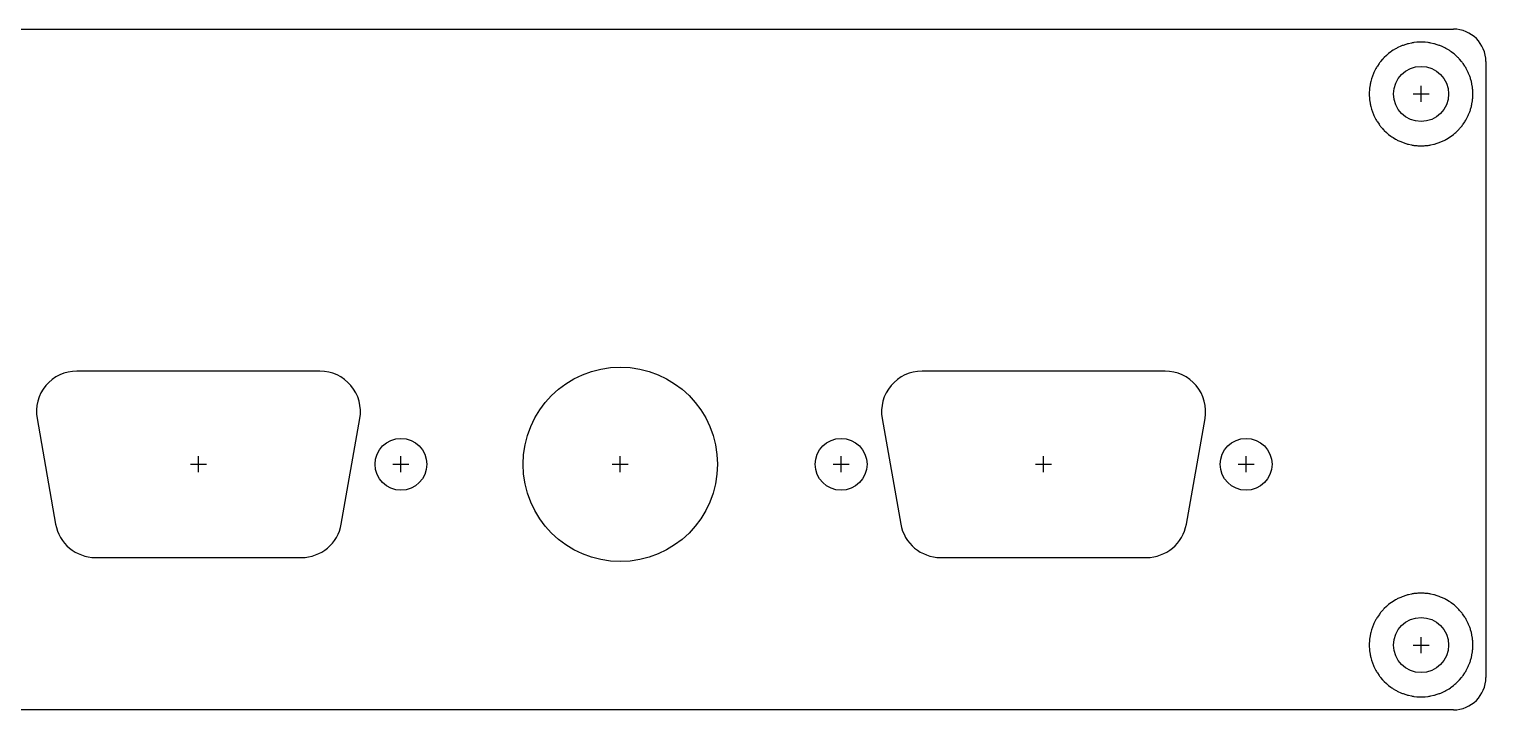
# Model space of a CAD drawing. Header units: millimetres. Extents: x 0 to 164, y 0 to 42.
# Drawn here: x 74.1 to 164, y 0 to 42 of the extents above; entities that cross this region are included whole.
import ezdxf

# ---------------------------------------------------------------- set-up
doc = ezdxf.new("R2010")
doc.units = ezdxf.units.MM
doc.layers.add('Bezugspunkte', color=1, linetype='CONTINUOUS')
doc.layers.add('Kontur', color=7, linetype='CONTINUOUS')

msp = doc.modelspace()

# ---------------------------------------------------------------- linework, layer by layer
at = {"layer": 'Bezugspunkte', "color": 1, "linetype": 'CONTINUOUS'}
for p, q in [((159.507, 38), (160.493, 38)), ((160, 37.507), (160, 38.493)), ((84.53, 14.657), (84.53, 15.643)), ((84.53, 14.657), (84.53, 15.643)), ((97.03, 14.657), (97.03, 15.643)), ((110.57, 14.657), (110.57, 15.643)), ((124.2, 14.657), (124.2, 15.643)), ((136.7, 14.657), (136.7, 15.643)), ((136.7, 14.657), (136.7, 15.643)), ((149.2, 14.657), (149.2, 15.643)), ((84.037, 15.15), (85.023, 15.15)), ((84.037, 15.15), (85.023, 15.15)), ((96.537, 15.15), (97.523, 15.15)), ((110.077, 15.15), (111.063, 15.15)), ((123.707, 15.15), (124.693, 15.15)), ((136.207, 15.15), (137.193, 15.15)), ((136.207, 15.15), (137.193, 15.15)), ((148.707, 15.15), (149.693, 15.15)), ((159.507, 4), (160.493, 4)), ((160, 3.507), (160, 4.493))]:
    msp.add_line(p, q, dxfattribs=at)
at = {"layer": 'Kontur', "color": 7, "linetype": 'CONTINUOUS'}
for p, q in [((2, 42), (162, 42)), ((157.995, 40.493), (157.952, 40.459)), ((157.995, 40.493), (157.952, 40.459)), ((158.142, 40.604), (157.995, 40.493)), ((158.142, 40.604), (157.995, 40.493)), ((158.181, 40.633), (158.142, 40.604)), ((158.181, 40.633), (158.142, 40.604)), ((158.273, 40.693), (158.181, 40.633)), ((158.273, 40.693), (158.181, 40.633)), ((158.431, 40.788), (158.273, 40.693)), ((158.431, 40.788), (158.273, 40.693)), ((158.478, 40.815), (158.431, 40.788)), ((158.478, 40.815), (158.431, 40.788)), ((158.527, 40.84), (158.478, 40.815)), ((158.527, 40.84), (158.478, 40.815)), ((158.576, 40.864), (158.527, 40.84)), ((158.576, 40.864), (158.527, 40.84)), ((158.743, 40.941), (158.576, 40.864)), ((158.743, 40.941), (158.576, 40.864)), ((158.787, 40.961), (158.743, 40.941)), ((158.787, 40.961), (158.743, 40.941)), ((158.838, 40.981), (158.787, 40.961)), ((158.838, 40.981), (158.787, 40.961)), ((158.889, 41), (158.838, 40.981)), ((158.889, 41), (158.838, 40.981)), ((159.063, 41.059), (158.889, 41)), ((159.063, 41.059), (158.889, 41)), ((159.114, 41.075), (159.063, 41.059)), ((159.114, 41.075), (159.063, 41.059)), ((159.166, 41.089), (159.114, 41.075)), ((159.166, 41.089), (159.114, 41.075)), ((159.22, 41.102), (159.166, 41.089)), ((159.22, 41.102), (159.166, 41.089)), ((159.4, 41.142), (159.22, 41.102)), ((159.4, 41.142), (159.22, 41.102)), ((159.454, 41.153), (159.4, 41.142)), ((159.454, 41.153), (159.4, 41.142)), ((159.508, 41.162), (159.454, 41.153)), ((159.508, 41.162), (159.454, 41.153)), ((159.562, 41.169), (159.508, 41.162)), ((159.562, 41.169), (159.508, 41.162)), ((159.745, 41.189), (159.562, 41.169)), ((159.745, 41.189), (159.562, 41.169)), ((159.799, 41.194), (159.745, 41.189)), ((159.799, 41.194), (159.745, 41.189)), ((159.853, 41.197), (159.799, 41.194)), ((159.853, 41.197), (159.799, 41.194)), ((159.908, 41.198), (159.853, 41.197)), ((159.908, 41.198), (159.853, 41.197)), ((160.092, 41.198), (159.908, 41.198)), ((160.092, 41.198), (159.908, 41.198)), ((160.146, 41.197), (160.092, 41.198)), ((160.146, 41.197), (160.092, 41.198)), ((160.2, 41.194), (160.146, 41.197)), ((160.2, 41.194), (160.146, 41.197)), ((160.255, 41.189), (160.2, 41.194)), ((160.255, 41.189), (160.2, 41.194)), ((160.438, 41.169), (160.255, 41.189)), ((160.438, 41.169), (160.255, 41.189)), ((160.493, 41.162), (160.438, 41.169)), ((160.493, 41.162), (160.438, 41.169)), ((160.547, 41.153), (160.493, 41.162)), ((160.547, 41.153), (160.493, 41.162)), ((160.6, 41.142), (160.547, 41.153)), ((160.6, 41.142), (160.547, 41.153)), ((160.78, 41.102), (160.6, 41.142)), ((160.78, 41.102), (160.6, 41.142)), ((160.832, 41.09), (160.78, 41.102)), ((160.832, 41.09), (160.78, 41.102)), ((160.885, 41.075), (160.832, 41.09)), ((160.885, 41.075), (160.832, 41.09)), ((160.937, 41.059), (160.885, 41.075)), ((160.937, 41.059), (160.885, 41.075)), ((161.111, 41), (160.937, 41.059)), ((161.111, 41), (160.937, 41.059)), ((161.156, 40.983), (161.111, 41)), ((161.156, 40.983), (161.111, 41)), ((161.207, 40.963), (161.156, 40.983)), ((161.207, 40.963), (161.156, 40.983)), ((161.257, 40.941), (161.207, 40.963)), ((161.257, 40.941), (161.207, 40.963)), ((161.424, 40.864), (161.257, 40.941)), ((161.424, 40.864), (161.257, 40.941)), ((161.473, 40.84), (161.424, 40.864)), ((161.473, 40.84), (161.424, 40.864)), ((161.521, 40.815), (161.473, 40.84)), ((161.521, 40.815), (161.473, 40.84)), ((161.569, 40.788), (161.521, 40.815)), ((161.569, 40.788), (161.521, 40.815)), ((161.727, 40.693), (161.569, 40.788)), ((161.727, 40.693), (161.569, 40.788)), ((161.768, 40.667), (161.727, 40.693)), ((161.768, 40.667), (161.727, 40.693)), ((161.814, 40.636), (161.768, 40.667)), ((161.814, 40.636), (161.768, 40.667)), ((161.858, 40.604), (161.814, 40.636)), ((161.858, 40.604), (161.814, 40.636)), ((162.005, 40.493), (161.858, 40.604)), ((162.005, 40.493), (161.858, 40.604)), ((162.055, 40.454), (162.005, 40.493)), ((162.055, 40.454), (162.005, 40.493)), ((157.218, 39.579), (157.132, 39.417)), ((157.218, 39.579), (157.132, 39.417)), ((157.244, 39.626), (157.218, 39.579)), ((157.244, 39.626), (157.218, 39.579)), ((157.273, 39.673), (157.244, 39.626)), ((157.273, 39.673), (157.244, 39.626)), ((157.302, 39.719), (157.273, 39.673)), ((157.302, 39.719), (157.273, 39.673)), ((157.406, 39.872), (157.302, 39.719)), ((157.406, 39.872), (157.302, 39.719)), ((157.436, 39.914), (157.406, 39.872)), ((157.436, 39.914), (157.406, 39.872)), ((157.469, 39.958), (157.436, 39.914)), ((157.469, 39.958), (157.436, 39.914)), ((157.504, 40), (157.469, 39.958)), ((157.504, 40), (157.469, 39.958)), ((157.623, 40.14), (157.504, 40)), ((157.623, 40.14), (157.504, 40)), ((157.654, 40.175), (157.623, 40.14)), ((157.654, 40.175), (157.623, 40.14)), ((157.691, 40.215), (157.654, 40.175)), ((157.691, 40.215), (157.654, 40.175)), ((157.73, 40.254), (157.691, 40.215)), ((157.73, 40.254), (157.691, 40.215)), ((157.863, 40.381), (157.73, 40.254)), ((157.863, 40.381), (157.73, 40.254)), ((157.91, 40.424), (157.863, 40.381)), ((157.91, 40.424), (157.863, 40.381)), ((157.952, 40.459), (157.91, 40.424)), ((157.952, 40.459), (157.91, 40.424)), ((162.097, 40.418), (162.055, 40.454)), ((162.097, 40.418), (162.055, 40.454)), ((162.137, 40.381), (162.097, 40.418)), ((162.137, 40.381), (162.097, 40.418)), ((162.27, 40.254), (162.137, 40.381)), ((162.27, 40.254), (162.137, 40.381)), ((162.303, 40.221), (162.27, 40.254)), ((162.303, 40.221), (162.27, 40.254)), ((162.341, 40.182), (162.303, 40.221)), ((162.341, 40.182), (162.303, 40.221)), ((162.377, 40.14), (162.341, 40.182)), ((162.377, 40.14), (162.341, 40.182)), ((162.496, 40), (162.377, 40.14)), ((162.496, 40), (162.377, 40.14)), ((162.529, 39.961), (162.496, 40)), ((162.529, 39.961), (162.496, 40)), ((162.562, 39.917), (162.529, 39.961)), ((162.562, 39.917), (162.529, 39.961)), ((162.594, 39.872), (162.562, 39.917)), ((162.594, 39.872), (162.562, 39.917)), ((162.698, 39.719), (162.594, 39.872)), ((162.698, 39.719), (162.594, 39.872)), ((162.727, 39.674), (162.698, 39.719)), ((162.727, 39.674), (162.698, 39.719)), ((162.755, 39.627), (162.727, 39.674)), ((162.755, 39.627), (162.727, 39.674)), ((162.782, 39.579), (162.755, 39.627)), ((162.782, 39.579), (162.755, 39.627)), ((162.868, 39.417), (162.782, 39.579)), ((162.868, 39.417), (162.782, 39.579)), ((164, 40), (164, 2)), ((156.88, 38.71), (156.869, 38.657)), ((156.88, 38.71), (156.869, 38.657)), ((156.894, 38.763), (156.88, 38.71)), ((156.894, 38.763), (156.88, 38.71)), ((156.943, 38.941), (156.894, 38.763)), ((156.943, 38.941), (156.894, 38.763)), ((156.958, 38.994), (156.943, 38.941)), ((156.958, 38.994), (156.943, 38.941)), ((156.976, 39.046), (156.958, 38.994)), ((156.976, 39.046), (156.958, 38.994)), ((156.995, 39.097), (156.976, 39.046)), ((156.995, 39.097), (156.976, 39.046)), ((157.063, 39.268), (156.995, 39.097)), ((157.063, 39.268), (156.995, 39.097)), ((157.084, 39.319), (157.063, 39.268)), ((157.084, 39.319), (157.063, 39.268)), ((157.107, 39.368), (157.084, 39.319)), ((157.107, 39.368), (157.084, 39.319)), ((157.132, 39.417), (157.107, 39.368)), ((157.132, 39.417), (157.107, 39.368)), ((162.893, 39.368), (162.868, 39.417)), ((162.893, 39.368), (162.868, 39.417)), ((162.916, 39.319), (162.893, 39.368)), ((162.916, 39.319), (162.893, 39.368)), ((162.937, 39.268), (162.916, 39.319)), ((162.937, 39.268), (162.916, 39.319)), ((163.005, 39.097), (162.937, 39.268)), ((163.005, 39.097), (162.937, 39.268)), ((163.024, 39.046), (163.005, 39.097)), ((163.024, 39.046), (163.005, 39.097)), ((163.042, 38.994), (163.024, 39.046)), ((163.042, 38.994), (163.024, 39.046)), ((163.057, 38.941), (163.042, 38.994)), ((163.057, 38.941), (163.042, 38.994)), ((163.106, 38.763), (163.057, 38.941)), ((163.106, 38.763), (163.057, 38.941)), ((163.118, 38.718), (163.106, 38.763)), ((163.118, 38.718), (163.106, 38.763)), ((163.13, 38.664), (163.118, 38.718)), ((163.13, 38.664), (163.118, 38.718)), ((156.802, 38.081), (156.8, 38.027)), ((156.802, 38.081), (156.8, 38.027)), ((156.8, 38.027), (156.8, 37.972)), ((156.8, 38.027), (156.8, 37.972)), ((156.8, 37.972), (156.802, 37.919)), ((156.8, 37.972), (156.802, 37.919)), ((156.812, 38.265), (156.802, 38.081)), ((156.812, 38.265), (156.802, 38.081)), ((156.802, 37.919), (156.812, 37.735)), ((156.802, 37.919), (156.812, 37.735)), ((156.816, 38.321), (156.812, 38.265)), ((156.816, 38.321), (156.812, 38.265)), ((156.822, 38.375), (156.816, 38.321)), ((156.822, 38.375), (156.816, 38.321)), ((156.83, 38.429), (156.822, 38.375)), ((156.83, 38.429), (156.822, 38.375)), ((156.86, 38.61), (156.83, 38.429)), ((156.86, 38.61), (156.83, 38.429)), ((156.869, 38.657), (156.86, 38.61)), ((156.869, 38.657), (156.86, 38.61)), ((163.14, 38.61), (163.13, 38.664)), ((163.14, 38.61), (163.13, 38.664)), ((163.17, 38.429), (163.14, 38.61)), ((163.17, 38.429), (163.14, 38.61)), ((163.178, 38.374), (163.17, 38.429)), ((163.178, 38.374), (163.17, 38.429)), ((163.184, 38.32), (163.178, 38.374)), ((163.184, 38.32), (163.178, 38.374)), ((163.188, 38.265), (163.184, 38.32)), ((163.188, 38.265), (163.184, 38.32)), ((163.198, 38.081), (163.188, 38.265)), ((163.198, 38.081), (163.188, 38.265)), ((163.188, 37.735), (163.198, 37.919)), ((163.188, 37.735), (163.198, 37.919)), ((163.2, 38.028), (163.198, 38.081)), ((163.2, 38.028), (163.198, 38.081)), ((163.198, 37.919), (163.2, 37.973)), ((163.198, 37.919), (163.2, 37.973)), ((163.2, 37.973), (163.2, 38.028)), ((163.2, 37.973), (163.2, 38.028)), ((156.812, 37.735), (156.816, 37.68)), ((156.812, 37.735), (156.816, 37.68)), ((156.816, 37.68), (156.822, 37.626)), ((156.816, 37.68), (156.822, 37.626)), ((156.822, 37.626), (156.83, 37.571)), ((156.822, 37.626), (156.83, 37.571)), ((156.83, 37.571), (156.86, 37.39)), ((156.83, 37.571), (156.86, 37.39)), ((156.86, 37.39), (156.87, 37.336)), ((156.86, 37.39), (156.87, 37.336)), ((156.87, 37.336), (156.882, 37.282)), ((156.87, 37.336), (156.882, 37.282)), ((156.882, 37.282), (156.894, 37.237)), ((156.882, 37.282), (156.894, 37.237)), ((156.894, 37.237), (156.943, 37.059)), ((156.894, 37.237), (156.943, 37.059)), ((156.943, 37.059), (156.958, 37.006)), ((156.943, 37.059), (156.958, 37.006)), ((156.958, 37.006), (156.976, 36.954)), ((156.958, 37.006), (156.976, 36.954)), ((156.976, 36.954), (156.995, 36.903)), ((156.976, 36.954), (156.995, 36.903)), ((156.995, 36.903), (157.063, 36.732)), ((156.995, 36.903), (157.063, 36.732)), ((162.937, 36.732), (163.005, 36.903)), ((162.937, 36.732), (163.005, 36.903)), ((163.005, 36.903), (163.024, 36.954)), ((163.005, 36.903), (163.024, 36.954)), ((163.024, 36.954), (163.042, 37.006)), ((163.024, 36.954), (163.042, 37.006)), ((163.042, 37.006), (163.057, 37.059)), ((163.042, 37.006), (163.057, 37.059)), ((163.057, 37.059), (163.106, 37.237)), ((163.057, 37.059), (163.106, 37.237)), ((163.106, 37.237), (163.12, 37.29)), ((163.106, 37.237), (163.12, 37.29)), ((163.12, 37.29), (163.131, 37.343)), ((163.12, 37.29), (163.131, 37.343)), ((163.131, 37.343), (163.14, 37.39)), ((163.131, 37.343), (163.14, 37.39)), ((163.14, 37.39), (163.17, 37.571)), ((163.14, 37.39), (163.17, 37.571)), ((163.17, 37.571), (163.178, 37.625)), ((163.17, 37.571), (163.178, 37.625)), ((163.178, 37.625), (163.184, 37.679)), ((163.178, 37.625), (163.184, 37.679)), ((163.184, 37.679), (163.188, 37.735)), ((163.184, 37.679), (163.188, 37.735)), ((157.063, 36.732), (157.084, 36.681)), ((157.063, 36.732), (157.084, 36.681)), ((157.084, 36.681), (157.107, 36.632)), ((157.084, 36.681), (157.107, 36.632)), ((157.107, 36.632), (157.132, 36.583)), ((157.107, 36.632), (157.132, 36.583)), ((157.132, 36.583), (157.218, 36.421)), ((157.132, 36.583), (157.218, 36.421)), ((157.218, 36.421), (157.245, 36.373)), ((157.218, 36.421), (157.245, 36.373)), ((157.245, 36.373), (157.273, 36.326)), ((157.245, 36.373), (157.273, 36.326)), ((157.273, 36.326), (157.302, 36.281)), ((157.273, 36.326), (157.302, 36.281)), ((157.302, 36.281), (157.406, 36.128)), ((157.302, 36.281), (157.406, 36.128)), ((157.406, 36.128), (157.438, 36.083)), ((157.406, 36.128), (157.438, 36.083)), ((157.438, 36.083), (157.471, 36.039)), ((157.438, 36.083), (157.471, 36.039)), ((157.471, 36.039), (157.504, 36)), ((157.471, 36.039), (157.504, 36)), ((157.504, 36), (157.623, 35.86)), ((157.504, 36), (157.623, 35.86)), ((162.377, 35.86), (162.496, 36)), ((162.377, 35.86), (162.496, 36)), ((162.496, 36), (162.531, 36.042)), ((162.496, 36), (162.531, 36.042)), ((162.531, 36.042), (162.564, 36.086)), ((162.531, 36.042), (162.564, 36.086)), ((162.564, 36.086), (162.594, 36.128)), ((162.564, 36.086), (162.594, 36.128)), ((162.594, 36.128), (162.698, 36.281)), ((162.594, 36.128), (162.698, 36.281)), ((162.698, 36.281), (162.727, 36.327)), ((162.698, 36.281), (162.727, 36.327)), ((162.727, 36.327), (162.756, 36.374)), ((162.727, 36.327), (162.756, 36.374)), ((162.756, 36.374), (162.782, 36.421)), ((162.756, 36.374), (162.782, 36.421)), ((162.782, 36.421), (162.868, 36.583)), ((162.782, 36.421), (162.868, 36.583)), ((162.868, 36.583), (162.893, 36.632)), ((162.868, 36.583), (162.893, 36.632)), ((162.893, 36.632), (162.916, 36.681)), ((162.893, 36.632), (162.916, 36.681)), ((162.916, 36.681), (162.937, 36.732)), ((162.916, 36.681), (162.937, 36.732)), ((157.623, 35.86), (157.659, 35.818)), ((157.623, 35.86), (157.659, 35.818)), ((157.659, 35.818), (157.697, 35.779)), ((157.659, 35.818), (157.697, 35.779)), ((157.697, 35.779), (157.73, 35.746)), ((157.697, 35.779), (157.73, 35.746)), ((157.73, 35.746), (157.863, 35.619)), ((157.73, 35.746), (157.863, 35.619)), ((157.863, 35.619), (157.903, 35.582)), ((157.863, 35.619), (157.903, 35.582)), ((157.903, 35.582), (157.945, 35.546)), ((157.903, 35.582), (157.945, 35.546)), ((157.945, 35.546), (157.995, 35.507)), ((157.945, 35.546), (157.995, 35.507)), ((157.995, 35.507), (158.142, 35.396)), ((157.995, 35.507), (158.142, 35.396)), ((158.142, 35.396), (158.186, 35.364)), ((158.142, 35.396), (158.186, 35.364)), ((158.186, 35.364), (158.232, 35.333)), ((158.186, 35.364), (158.232, 35.333)), ((158.232, 35.333), (158.273, 35.307)), ((158.232, 35.333), (158.273, 35.307)), ((158.273, 35.307), (158.431, 35.212)), ((158.273, 35.307), (158.431, 35.212)), ((158.431, 35.212), (158.479, 35.185)), ((158.431, 35.212), (158.479, 35.185)), ((158.479, 35.185), (158.527, 35.16)), ((158.479, 35.185), (158.527, 35.16)), ((158.527, 35.16), (158.576, 35.136)), ((158.527, 35.16), (158.576, 35.136)), ((158.576, 35.136), (158.743, 35.059)), ((158.576, 35.136), (158.743, 35.059)), ((161.257, 35.059), (161.424, 35.136)), ((161.257, 35.059), (161.424, 35.136)), ((161.424, 35.136), (161.473, 35.16)), ((161.424, 35.136), (161.473, 35.16)), ((161.473, 35.16), (161.522, 35.185)), ((161.473, 35.16), (161.522, 35.185)), ((161.522, 35.185), (161.569, 35.212)), ((161.522, 35.185), (161.569, 35.212)), ((161.569, 35.212), (161.727, 35.307)), ((161.569, 35.212), (161.727, 35.307)), ((161.727, 35.307), (161.819, 35.367)), ((161.727, 35.307), (161.819, 35.367)), ((161.819, 35.367), (161.858, 35.396)), ((161.819, 35.367), (161.858, 35.396)), ((161.858, 35.396), (162.005, 35.507)), ((161.858, 35.396), (162.005, 35.507)), ((162.005, 35.507), (162.048, 35.541)), ((162.005, 35.507), (162.048, 35.541)), ((162.048, 35.541), (162.09, 35.576)), ((162.048, 35.541), (162.09, 35.576)), ((162.09, 35.576), (162.137, 35.619)), ((162.09, 35.576), (162.137, 35.619)), ((162.137, 35.619), (162.27, 35.746)), ((162.137, 35.619), (162.27, 35.746)), ((162.27, 35.746), (162.309, 35.785)), ((162.27, 35.746), (162.309, 35.785)), ((162.309, 35.785), (162.346, 35.825)), ((162.309, 35.785), (162.346, 35.825)), ((162.346, 35.825), (162.377, 35.86)), ((162.346, 35.825), (162.377, 35.86)), ((158.743, 35.059), (158.793, 35.037)), ((158.743, 35.059), (158.793, 35.037)), ((158.793, 35.037), (158.844, 35.017)), ((158.793, 35.037), (158.844, 35.017)), ((158.844, 35.017), (158.889, 35)), ((158.844, 35.017), (158.889, 35)), ((158.889, 35), (159.063, 34.941)), ((158.889, 35), (159.063, 34.941)), ((159.063, 34.941), (159.115, 34.925)), ((159.063, 34.941), (159.115, 34.925)), ((159.115, 34.925), (159.168, 34.91)), ((159.115, 34.925), (159.168, 34.91)), ((159.168, 34.91), (159.22, 34.898)), ((159.168, 34.91), (159.22, 34.898)), ((159.22, 34.898), (159.4, 34.858)), ((159.22, 34.898), (159.4, 34.858)), ((159.4, 34.858), (159.453, 34.847)), ((159.4, 34.858), (159.453, 34.847)), ((159.453, 34.847), (159.507, 34.838)), ((159.453, 34.847), (159.507, 34.838)), ((159.507, 34.838), (159.562, 34.831)), ((159.507, 34.838), (159.562, 34.831)), ((159.562, 34.831), (159.745, 34.811)), ((159.562, 34.831), (159.745, 34.811)), ((159.745, 34.811), (159.8, 34.806)), ((159.745, 34.811), (159.8, 34.806)), ((159.8, 34.806), (159.854, 34.803)), ((159.8, 34.806), (159.854, 34.803)), ((159.854, 34.803), (159.908, 34.802)), ((159.854, 34.803), (159.908, 34.802)), ((159.908, 34.802), (160.092, 34.802)), ((159.908, 34.802), (160.092, 34.802)), ((160.092, 34.802), (160.147, 34.803)), ((160.092, 34.802), (160.147, 34.803)), ((160.147, 34.803), (160.201, 34.806)), ((160.147, 34.803), (160.201, 34.806)), ((160.201, 34.806), (160.255, 34.811)), ((160.201, 34.806), (160.255, 34.811)), ((160.255, 34.811), (160.438, 34.831)), ((160.255, 34.811), (160.438, 34.831)), ((160.438, 34.831), (160.492, 34.838)), ((160.438, 34.831), (160.492, 34.838)), ((160.492, 34.838), (160.546, 34.847)), ((160.492, 34.838), (160.546, 34.847)), ((160.546, 34.847), (160.6, 34.858)), ((160.546, 34.847), (160.6, 34.858)), ((160.6, 34.858), (160.78, 34.898)), ((160.6, 34.858), (160.78, 34.898)), ((160.78, 34.898), (160.834, 34.911)), ((160.78, 34.898), (160.834, 34.911)), ((160.834, 34.911), (160.886, 34.925)), ((160.834, 34.911), (160.886, 34.925)), ((160.886, 34.925), (160.937, 34.941)), ((160.886, 34.925), (160.937, 34.941)), ((160.937, 34.941), (161.111, 35)), ((160.937, 34.941), (161.111, 35)), ((161.111, 35), (161.162, 35.019)), ((161.111, 35), (161.162, 35.019)), ((161.162, 35.019), (161.213, 35.039)), ((161.162, 35.019), (161.213, 35.039)), ((161.213, 35.039), (161.257, 35.059)), ((161.213, 35.039), (161.257, 35.059)), ((92.031, 20.9), (77.029, 20.9)), ((144.201, 20.9), (129.199, 20.9)), ((74.567, 17.967), (75.713, 11.466)), ((93.347, 11.466), (94.493, 17.967)), ((126.737, 17.967), (127.883, 11.466)), ((145.517, 11.466), (146.663, 17.967)), ((78.174, 9.4), (90.886, 9.4)), ((130.344, 9.4), (143.056, 9.4)), ((159.799, 7.194), (159.745, 7.189)), ((159.799, 7.194), (159.745, 7.189)), ((159.853, 7.197), (159.799, 7.194)), ((159.853, 7.197), (159.799, 7.194)), ((159.908, 7.198), (159.853, 7.197)), ((159.908, 7.198), (159.853, 7.197)), ((160.092, 7.198), (159.908, 7.198)), ((160.092, 7.198), (159.908, 7.198)), ((160.146, 7.197), (160.092, 7.198)), ((160.146, 7.197), (160.092, 7.198)), ((160.2, 7.194), (160.146, 7.197)), ((160.2, 7.194), (160.146, 7.197)), ((160.255, 7.189), (160.2, 7.194)), ((160.255, 7.189), (160.2, 7.194)), ((157.863, 6.381), (157.73, 6.254)), ((157.863, 6.381), (157.73, 6.254)), ((157.91, 6.424), (157.863, 6.381)), ((157.91, 6.424), (157.863, 6.381)), ((157.952, 6.459), (157.91, 6.424)), ((157.952, 6.459), (157.91, 6.424)), ((157.995, 6.493), (157.952, 6.459)), ((157.995, 6.493), (157.952, 6.459)), ((158.142, 6.604), (157.995, 6.493)), ((158.142, 6.604), (157.995, 6.493)), ((158.181, 6.633), (158.142, 6.604)), ((158.181, 6.633), (158.142, 6.604)), ((158.273, 6.693), (158.181, 6.633)), ((158.273, 6.693), (158.181, 6.633)), ((158.431, 6.788), (158.273, 6.693)), ((158.431, 6.788), (158.273, 6.693)), ((158.478, 6.815), (158.431, 6.788)), ((158.478, 6.815), (158.431, 6.788)), ((158.527, 6.84), (158.478, 6.815)), ((158.527, 6.84), (158.478, 6.815)), ((158.576, 6.864), (158.527, 6.84)), ((158.576, 6.864), (158.527, 6.84)), ((158.743, 6.941), (158.576, 6.864)), ((158.743, 6.941), (158.576, 6.864)), ((158.787, 6.961), (158.743, 6.941)), ((158.787, 6.961), (158.743, 6.941)), ((158.838, 6.981), (158.787, 6.961)), ((158.838, 6.981), (158.787, 6.961)), ((158.889, 7), (158.838, 6.981)), ((158.889, 7), (158.838, 6.981)), ((159.063, 7.059), (158.889, 7)), ((159.063, 7.059), (158.889, 7)), ((159.114, 7.075), (159.063, 7.059)), ((159.114, 7.075), (159.063, 7.059)), ((159.166, 7.089), (159.114, 7.075)), ((159.166, 7.089), (159.114, 7.075)), ((159.22, 7.102), (159.166, 7.089)), ((159.22, 7.102), (159.166, 7.089)), ((159.4, 7.142), (159.22, 7.102)), ((159.4, 7.142), (159.22, 7.102)), ((159.454, 7.153), (159.4, 7.142)), ((159.454, 7.153), (159.4, 7.142)), ((159.508, 7.162), (159.454, 7.153)), ((159.508, 7.162), (159.454, 7.153)), ((159.562, 7.169), (159.508, 7.162)), ((159.562, 7.169), (159.508, 7.162)), ((159.745, 7.189), (159.562, 7.169)), ((159.745, 7.189), (159.562, 7.169)), ((160.438, 7.169), (160.255, 7.189)), ((160.438, 7.169), (160.255, 7.189)), ((160.493, 7.162), (160.438, 7.169)), ((160.493, 7.162), (160.438, 7.169)), ((160.547, 7.153), (160.493, 7.162)), ((160.547, 7.153), (160.493, 7.162)), ((160.6, 7.142), (160.547, 7.153)), ((160.6, 7.142), (160.547, 7.153)), ((160.78, 7.102), (160.6, 7.142)), ((160.78, 7.102), (160.6, 7.142)), ((160.832, 7.09), (160.78, 7.102)), ((160.832, 7.09), (160.78, 7.102)), ((160.885, 7.075), (160.832, 7.09)), ((160.885, 7.075), (160.832, 7.09)), ((160.937, 7.059), (160.885, 7.075)), ((160.937, 7.059), (160.885, 7.075)), ((161.111, 7), (160.937, 7.059)), ((161.111, 7), (160.937, 7.059)), ((161.156, 6.983), (161.111, 7)), ((161.156, 6.983), (161.111, 7)), ((161.207, 6.963), (161.156, 6.983)), ((161.207, 6.963), (161.156, 6.983)), ((161.257, 6.941), (161.207, 6.963)), ((161.257, 6.941), (161.207, 6.963)), ((161.424, 6.864), (161.257, 6.941)), ((161.424, 6.864), (161.257, 6.941)), ((161.473, 6.84), (161.424, 6.864)), ((161.473, 6.84), (161.424, 6.864)), ((161.521, 6.815), (161.473, 6.84)), ((161.521, 6.815), (161.473, 6.84)), ((161.569, 6.788), (161.521, 6.815)), ((161.569, 6.788), (161.521, 6.815)), ((161.727, 6.693), (161.569, 6.788)), ((161.727, 6.693), (161.569, 6.788)), ((161.768, 6.667), (161.727, 6.693)), ((161.768, 6.667), (161.727, 6.693)), ((161.814, 6.636), (161.768, 6.667)), ((161.814, 6.636), (161.768, 6.667)), ((161.858, 6.604), (161.814, 6.636)), ((161.858, 6.604), (161.814, 6.636)), ((162.005, 6.493), (161.858, 6.604)), ((162.005, 6.493), (161.858, 6.604)), ((162.055, 6.454), (162.005, 6.493)), ((162.055, 6.454), (162.005, 6.493)), ((162.097, 6.418), (162.055, 6.454)), ((162.097, 6.418), (162.055, 6.454)), ((162.137, 6.381), (162.097, 6.418)), ((162.137, 6.381), (162.097, 6.418)), ((162.27, 6.254), (162.137, 6.381)), ((162.27, 6.254), (162.137, 6.381)), ((157.132, 5.417), (157.107, 5.368)), ((157.132, 5.417), (157.107, 5.368)), ((157.218, 5.579), (157.132, 5.417)), ((157.218, 5.579), (157.132, 5.417)), ((157.244, 5.626), (157.218, 5.579)), ((157.244, 5.626), (157.218, 5.579)), ((157.273, 5.673), (157.244, 5.626)), ((157.273, 5.673), (157.244, 5.626)), ((157.302, 5.719), (157.273, 5.673)), ((157.302, 5.719), (157.273, 5.673)), ((157.406, 5.872), (157.302, 5.719)), ((157.406, 5.872), (157.302, 5.719)), ((157.436, 5.914), (157.406, 5.872)), ((157.436, 5.914), (157.406, 5.872)), ((157.469, 5.958), (157.436, 5.914)), ((157.469, 5.958), (157.436, 5.914)), ((157.504, 6), (157.469, 5.958)), ((157.504, 6), (157.469, 5.958)), ((157.623, 6.14), (157.504, 6)), ((157.623, 6.14), (157.504, 6)), ((157.654, 6.175), (157.623, 6.14)), ((157.654, 6.175), (157.623, 6.14)), ((157.691, 6.215), (157.654, 6.175)), ((157.691, 6.215), (157.654, 6.175)), ((157.73, 6.254), (157.691, 6.215)), ((157.73, 6.254), (157.691, 6.215)), ((162.303, 6.221), (162.27, 6.254)), ((162.303, 6.221), (162.27, 6.254)), ((162.341, 6.182), (162.303, 6.221)), ((162.341, 6.182), (162.303, 6.221)), ((162.377, 6.14), (162.341, 6.182)), ((162.377, 6.14), (162.341, 6.182)), ((162.496, 6), (162.377, 6.14)), ((162.496, 6), (162.377, 6.14)), ((162.529, 5.961), (162.496, 6)), ((162.529, 5.961), (162.496, 6)), ((162.562, 5.917), (162.529, 5.961)), ((162.562, 5.917), (162.529, 5.961)), ((162.594, 5.872), (162.562, 5.917)), ((162.594, 5.872), (162.562, 5.917)), ((162.698, 5.719), (162.594, 5.872)), ((162.698, 5.719), (162.594, 5.872)), ((162.727, 5.674), (162.698, 5.719)), ((162.727, 5.674), (162.698, 5.719)), ((162.755, 5.627), (162.727, 5.674)), ((162.755, 5.627), (162.727, 5.674)), ((162.782, 5.579), (162.755, 5.627)), ((162.782, 5.579), (162.755, 5.627)), ((162.868, 5.417), (162.782, 5.579)), ((162.868, 5.417), (162.782, 5.579)), ((162.893, 5.368), (162.868, 5.417)), ((162.893, 5.368), (162.868, 5.417)), ((156.86, 4.61), (156.83, 4.429)), ((156.86, 4.61), (156.83, 4.429)), ((156.869, 4.657), (156.86, 4.61)), ((156.869, 4.657), (156.86, 4.61)), ((156.88, 4.71), (156.869, 4.657)), ((156.88, 4.71), (156.869, 4.657)), ((156.894, 4.763), (156.88, 4.71)), ((156.894, 4.763), (156.88, 4.71)), ((156.943, 4.941), (156.894, 4.763)), ((156.943, 4.941), (156.894, 4.763)), ((156.958, 4.994), (156.943, 4.941)), ((156.958, 4.994), (156.943, 4.941)), ((156.976, 5.046), (156.958, 4.994)), ((156.976, 5.046), (156.958, 4.994)), ((156.995, 5.097), (156.976, 5.046)), ((156.995, 5.097), (156.976, 5.046)), ((157.063, 5.268), (156.995, 5.097)), ((157.063, 5.268), (156.995, 5.097)), ((157.084, 5.319), (157.063, 5.268)), ((157.084, 5.319), (157.063, 5.268)), ((157.107, 5.368), (157.084, 5.319)), ((157.107, 5.368), (157.084, 5.319)), ((162.916, 5.319), (162.893, 5.368)), ((162.916, 5.319), (162.893, 5.368)), ((162.937, 5.268), (162.916, 5.319)), ((162.937, 5.268), (162.916, 5.319)), ((163.005, 5.097), (162.937, 5.268)), ((163.005, 5.097), (162.937, 5.268)), ((163.024, 5.046), (163.005, 5.097)), ((163.024, 5.046), (163.005, 5.097)), ((163.042, 4.994), (163.024, 5.046)), ((163.042, 4.994), (163.024, 5.046)), ((163.057, 4.941), (163.042, 4.994)), ((163.057, 4.941), (163.042, 4.994)), ((163.106, 4.763), (163.057, 4.941)), ((163.106, 4.763), (163.057, 4.941)), ((163.118, 4.718), (163.106, 4.763)), ((163.118, 4.718), (163.106, 4.763)), ((163.13, 4.664), (163.118, 4.718)), ((163.13, 4.664), (163.118, 4.718)), ((163.14, 4.61), (163.13, 4.664)), ((163.14, 4.61), (163.13, 4.664)), ((163.17, 4.429), (163.14, 4.61)), ((163.17, 4.429), (163.14, 4.61)), ((156.802, 4.081), (156.8, 4.027)), ((156.802, 4.081), (156.8, 4.027)), ((156.8, 4.027), (156.8, 3.972)), ((156.8, 4.027), (156.8, 3.972)), ((156.8, 3.972), (156.802, 3.919)), ((156.8, 3.972), (156.802, 3.919)), ((156.812, 4.265), (156.802, 4.081)), ((156.812, 4.265), (156.802, 4.081)), ((156.802, 3.919), (156.812, 3.735)), ((156.802, 3.919), (156.812, 3.735)), ((156.816, 4.321), (156.812, 4.265)), ((156.816, 4.321), (156.812, 4.265)), ((156.812, 3.735), (156.816, 3.68)), ((156.812, 3.735), (156.816, 3.68)), ((156.822, 4.375), (156.816, 4.321)), ((156.822, 4.375), (156.816, 4.321)), ((156.816, 3.68), (156.822, 3.626)), ((156.816, 3.68), (156.822, 3.626)), ((156.83, 4.429), (156.822, 4.375)), ((156.83, 4.429), (156.822, 4.375)), ((156.822, 3.626), (156.83, 3.571)), ((156.822, 3.626), (156.83, 3.571)), ((163.178, 4.374), (163.17, 4.429)), ((163.178, 4.374), (163.17, 4.429)), ((163.17, 3.571), (163.178, 3.625)), ((163.17, 3.571), (163.178, 3.625)), ((163.184, 4.32), (163.178, 4.374)), ((163.184, 4.32), (163.178, 4.374)), ((163.178, 3.625), (163.184, 3.679)), ((163.178, 3.625), (163.184, 3.679)), ((163.188, 4.265), (163.184, 4.32)), ((163.188, 4.265), (163.184, 4.32)), ((163.184, 3.679), (163.188, 3.735)), ((163.184, 3.679), (163.188, 3.735)), ((163.198, 4.081), (163.188, 4.265)), ((163.198, 4.081), (163.188, 4.265)), ((163.188, 3.735), (163.198, 3.919)), ((163.188, 3.735), (163.198, 3.919)), ((163.2, 4.028), (163.198, 4.081)), ((163.2, 4.028), (163.198, 4.081)), ((163.198, 3.919), (163.2, 3.973)), ((163.198, 3.919), (163.2, 3.973)), ((163.2, 3.973), (163.2, 4.028)), ((163.2, 3.973), (163.2, 4.028)), ((156.83, 3.571), (156.86, 3.39)), ((156.83, 3.571), (156.86, 3.39)), ((156.86, 3.39), (156.87, 3.336)), ((156.86, 3.39), (156.87, 3.336)), ((156.87, 3.336), (156.882, 3.282)), ((156.87, 3.336), (156.882, 3.282)), ((156.882, 3.282), (156.894, 3.237)), ((156.882, 3.282), (156.894, 3.237)), ((156.894, 3.237), (156.943, 3.059)), ((156.894, 3.237), (156.943, 3.059)), ((156.943, 3.059), (156.958, 3.006)), ((156.943, 3.059), (156.958, 3.006)), ((156.958, 3.006), (156.976, 2.954)), ((156.958, 3.006), (156.976, 2.954)), ((156.976, 2.954), (156.995, 2.903)), ((156.976, 2.954), (156.995, 2.903)), ((156.995, 2.903), (157.063, 2.732)), ((156.995, 2.903), (157.063, 2.732)), ((157.063, 2.732), (157.084, 2.681)), ((157.063, 2.732), (157.084, 2.681)), ((162.916, 2.681), (162.937, 2.732)), ((162.916, 2.681), (162.937, 2.732)), ((162.937, 2.732), (163.005, 2.903)), ((162.937, 2.732), (163.005, 2.903)), ((163.005, 2.903), (163.024, 2.954)), ((163.005, 2.903), (163.024, 2.954)), ((163.024, 2.954), (163.042, 3.006)), ((163.024, 2.954), (163.042, 3.006)), ((163.042, 3.006), (163.057, 3.059)), ((163.042, 3.006), (163.057, 3.059)), ((163.057, 3.059), (163.106, 3.237)), ((163.057, 3.059), (163.106, 3.237)), ((163.106, 3.237), (163.12, 3.29)), ((163.106, 3.237), (163.12, 3.29)), ((163.12, 3.29), (163.131, 3.343)), ((163.12, 3.29), (163.131, 3.343)), ((163.131, 3.343), (163.14, 3.39)), ((163.131, 3.343), (163.14, 3.39)), ((163.14, 3.39), (163.17, 3.571)), ((163.14, 3.39), (163.17, 3.571)), ((157.084, 2.681), (157.107, 2.632)), ((157.084, 2.681), (157.107, 2.632)), ((157.107, 2.632), (157.132, 2.583)), ((157.107, 2.632), (157.132, 2.583)), ((157.132, 2.583), (157.218, 2.421)), ((157.132, 2.583), (157.218, 2.421)), ((157.218, 2.421), (157.245, 2.373)), ((157.218, 2.421), (157.245, 2.373)), ((157.245, 2.373), (157.273, 2.326)), ((157.245, 2.373), (157.273, 2.326)), ((157.273, 2.326), (157.302, 2.281)), ((157.273, 2.326), (157.302, 2.281)), ((157.302, 2.281), (157.406, 2.128)), ((157.302, 2.281), (157.406, 2.128)), ((157.406, 2.128), (157.438, 2.083)), ((157.406, 2.128), (157.438, 2.083)), ((157.438, 2.083), (157.471, 2.039)), ((157.438, 2.083), (157.471, 2.039)), ((157.471, 2.039), (157.504, 2)), ((157.471, 2.039), (157.504, 2)), ((157.504, 2), (157.623, 1.86)), ((157.504, 2), (157.623, 1.86)), ((157.623, 1.86), (157.659, 1.818)), ((157.623, 1.86), (157.659, 1.818)), ((157.659, 1.818), (157.697, 1.779)), ((157.659, 1.818), (157.697, 1.779)), ((162.309, 1.785), (162.346, 1.825)), ((162.309, 1.785), (162.346, 1.825)), ((162.346, 1.825), (162.377, 1.86)), ((162.346, 1.825), (162.377, 1.86)), ((162.377, 1.86), (162.496, 2)), ((162.377, 1.86), (162.496, 2)), ((162.496, 2), (162.531, 2.042)), ((162.496, 2), (162.531, 2.042)), ((162.531, 2.042), (162.564, 2.086)), ((162.531, 2.042), (162.564, 2.086)), ((162.564, 2.086), (162.594, 2.128)), ((162.564, 2.086), (162.594, 2.128)), ((162.594, 2.128), (162.698, 2.281)), ((162.594, 2.128), (162.698, 2.281)), ((162.698, 2.281), (162.727, 2.327)), ((162.698, 2.281), (162.727, 2.327)), ((162.727, 2.327), (162.756, 2.374)), ((162.727, 2.327), (162.756, 2.374)), ((162.756, 2.374), (162.782, 2.421)), ((162.756, 2.374), (162.782, 2.421)), ((162.782, 2.421), (162.868, 2.583)), ((162.782, 2.421), (162.868, 2.583)), ((162.868, 2.583), (162.893, 2.632)), ((162.868, 2.583), (162.893, 2.632)), ((162.893, 2.632), (162.916, 2.681)), ((162.893, 2.632), (162.916, 2.681)), ((157.697, 1.779), (157.73, 1.746)), ((157.697, 1.779), (157.73, 1.746)), ((157.73, 1.746), (157.863, 1.619)), ((157.73, 1.746), (157.863, 1.619)), ((157.863, 1.619), (157.903, 1.582)), ((157.863, 1.619), (157.903, 1.582)), ((157.903, 1.582), (157.945, 1.546)), ((157.903, 1.582), (157.945, 1.546)), ((157.945, 1.546), (157.995, 1.507)), ((157.945, 1.546), (157.995, 1.507)), ((157.995, 1.507), (158.142, 1.396)), ((157.995, 1.507), (158.142, 1.396)), ((158.142, 1.396), (158.186, 1.364)), ((158.142, 1.396), (158.186, 1.364)), ((158.186, 1.364), (158.232, 1.333)), ((158.186, 1.364), (158.232, 1.333)), ((158.232, 1.333), (158.273, 1.307)), ((158.232, 1.333), (158.273, 1.307)), ((158.273, 1.307), (158.431, 1.212)), ((158.273, 1.307), (158.431, 1.212)), ((158.431, 1.212), (158.479, 1.185)), ((158.431, 1.212), (158.479, 1.185)), ((158.479, 1.185), (158.527, 1.16)), ((158.479, 1.185), (158.527, 1.16)), ((158.527, 1.16), (158.576, 1.136)), ((158.527, 1.16), (158.576, 1.136)), ((158.576, 1.136), (158.743, 1.059)), ((158.576, 1.136), (158.743, 1.059)), ((158.743, 1.059), (158.793, 1.037)), ((158.743, 1.059), (158.793, 1.037)), ((158.793, 1.037), (158.844, 1.017)), ((158.793, 1.037), (158.844, 1.017)), ((158.844, 1.017), (158.889, 1)), ((158.844, 1.017), (158.889, 1)), ((158.889, 1), (159.063, 0.941)), ((158.889, 1), (159.063, 0.941)), ((159.063, 0.941), (159.115, 0.925)), ((159.063, 0.941), (159.115, 0.925)), ((159.115, 0.925), (159.168, 0.91)), ((159.115, 0.925), (159.168, 0.91)), ((159.168, 0.91), (159.22, 0.898)), ((159.168, 0.91), (159.22, 0.898)), ((160.78, 0.898), (160.834, 0.911)), ((160.78, 0.898), (160.834, 0.911)), ((160.834, 0.911), (160.886, 0.925)), ((160.834, 0.911), (160.886, 0.925)), ((160.886, 0.925), (160.937, 0.941)), ((160.886, 0.925), (160.937, 0.941)), ((160.937, 0.941), (161.111, 1)), ((160.937, 0.941), (161.111, 1)), ((161.111, 1), (161.162, 1.019)), ((161.111, 1), (161.162, 1.019)), ((161.162, 1.019), (161.213, 1.039)), ((161.162, 1.019), (161.213, 1.039)), ((161.213, 1.039), (161.257, 1.059)), ((161.213, 1.039), (161.257, 1.059)), ((161.257, 1.059), (161.424, 1.136)), ((161.257, 1.059), (161.424, 1.136)), ((161.424, 1.136), (161.473, 1.16)), ((161.424, 1.136), (161.473, 1.16)), ((161.473, 1.16), (161.522, 1.185)), ((161.473, 1.16), (161.522, 1.185)), ((161.522, 1.185), (161.569, 1.212)), ((161.522, 1.185), (161.569, 1.212)), ((161.569, 1.212), (161.727, 1.307)), ((161.569, 1.212), (161.727, 1.307)), ((161.727, 1.307), (161.819, 1.367)), ((161.727, 1.307), (161.819, 1.367)), ((161.819, 1.367), (161.858, 1.396)), ((161.819, 1.367), (161.858, 1.396)), ((161.858, 1.396), (162.005, 1.507)), ((161.858, 1.396), (162.005, 1.507)), ((162.005, 1.507), (162.048, 1.541)), ((162.005, 1.507), (162.048, 1.541)), ((162.048, 1.541), (162.09, 1.576)), ((162.048, 1.541), (162.09, 1.576)), ((162.09, 1.576), (162.137, 1.619)), ((162.09, 1.576), (162.137, 1.619)), ((162.137, 1.619), (162.27, 1.746)), ((162.137, 1.619), (162.27, 1.746)), ((162.27, 1.746), (162.309, 1.785)), ((162.27, 1.746), (162.309, 1.785)), ((162, 0), (2, 0)), ((159.22, 0.898), (159.4, 0.858)), ((159.22, 0.898), (159.4, 0.858)), ((159.4, 0.858), (159.453, 0.847)), ((159.4, 0.858), (159.453, 0.847)), ((159.453, 0.847), (159.507, 0.838)), ((159.453, 0.847), (159.507, 0.838)), ((159.507, 0.838), (159.562, 0.831)), ((159.507, 0.838), (159.562, 0.831)), ((159.562, 0.831), (159.745, 0.811)), ((159.562, 0.831), (159.745, 0.811)), ((159.745, 0.811), (159.8, 0.806)), ((159.745, 0.811), (159.8, 0.806)), ((159.8, 0.806), (159.854, 0.803)), ((159.8, 0.806), (159.854, 0.803)), ((159.854, 0.803), (159.908, 0.802)), ((159.854, 0.803), (159.908, 0.802)), ((159.908, 0.802), (160.092, 0.802)), ((159.908, 0.802), (160.092, 0.802)), ((160.092, 0.802), (160.147, 0.803)), ((160.092, 0.802), (160.147, 0.803)), ((160.147, 0.803), (160.201, 0.806)), ((160.147, 0.803), (160.201, 0.806)), ((160.201, 0.806), (160.255, 0.811)), ((160.201, 0.806), (160.255, 0.811)), ((160.255, 0.811), (160.438, 0.831)), ((160.255, 0.811), (160.438, 0.831)), ((160.438, 0.831), (160.492, 0.838)), ((160.438, 0.831), (160.492, 0.838)), ((160.492, 0.838), (160.546, 0.847)), ((160.492, 0.838), (160.546, 0.847)), ((160.546, 0.847), (160.6, 0.858)), ((160.546, 0.847), (160.6, 0.858)), ((160.6, 0.858), (160.78, 0.898)), ((160.6, 0.858), (160.78, 0.898))]:
    msp.add_line(p, q, dxfattribs=at)
for centre, radius in [((160, 38), 1.7), ((160, 38), 1.7), ((110.57, 15.15), 6), ((97.03, 15.15), 1.6), ((124.2, 15.15), 1.6), ((149.2, 15.15), 1.6), ((160, 4), 1.7), ((160, 4), 1.7)]:
    msp.add_circle(centre, radius, dxfattribs=at)
for centre, radius, start, end in [((162, 40), 2, 0, 90), ((77.029, 18.4), 2.5, 90.00497, 189.97393), ((92.031, 18.4), 2.5, 350.02607, 449.99503), ((129.199, 18.4), 2.5, 90.00497, 189.97393), ((144.201, 18.4), 2.5, 350.02607, 449.99503), ((78.175, 11.9), 2.5, 189.99719, 269.97615), ((90.885, 11.9), 2.5, 270.02385, 350.00281), ((130.345, 11.9), 2.5, 189.99719, 269.97615), ((143.055, 11.9), 2.5, 270.02385, 350.00281), ((162, 2), 2, -90, 0)]:
    msp.add_arc(centre, radius, start, end, dxfattribs=at)

doc.saveas('drawing.dxf')
